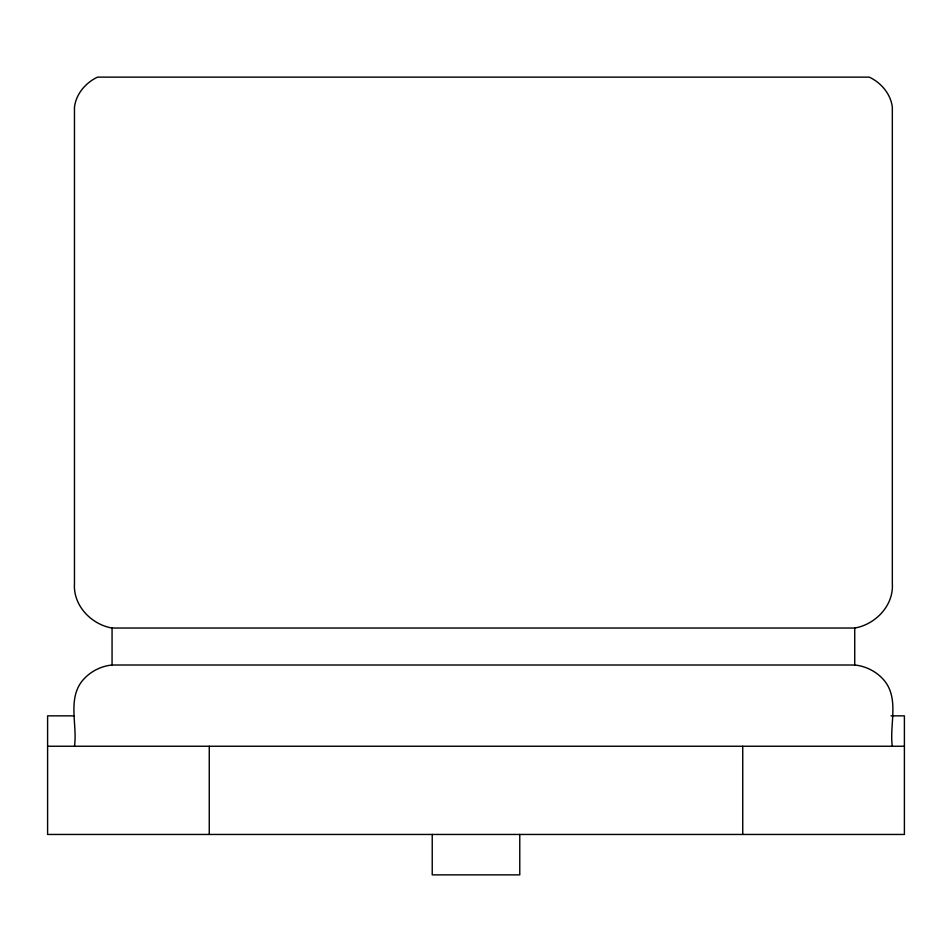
<?xml version="1.0" encoding="UTF-8"?>
<svg xmlns="http://www.w3.org/2000/svg" width="952" height="952" viewBox="0 0 952 952"><rect width="100%" height="100%" fill="white"/><g stroke="black" fill="none" stroke-linecap="round" stroke-linejoin="round"><path stroke-width="1.43" d="M854.729 628.034C875.554 624.488 893.785 605.46 892.333 583.659L892.333 107.159C890.727 93.939 881.124 82.705 869.271 77.136L97.52 77.136C85.668 82.705 76.077 93.939 74.47 107.159L74.47 583.659C73.018 605.46 91.249 624.488 112.062 628.034L854.729 628.034L854.729 665.008C866.165 666.126 877.066 671.85 884.42 680.692C899.45 699.268 889.239 724.996 892.333 746.344M854.729 665.008L112.062 665.008C100.638 666.126 89.726 671.85 82.384 680.692C67.354 699.268 77.564 724.996 74.47 746.344M74.375 715.856L47.6 715.856L47.6 834.452L904.4 834.452L904.4 715.856L891.012 715.856M47.6 746.249L904.4 746.249M742.738 746.249L742.738 834.452M519.768 834.452L519.768 874.864L432.232 874.864L432.232 834.452M209.261 746.249L209.261 834.452M112.062 628.034L112.062 665.008"/></g></svg>
